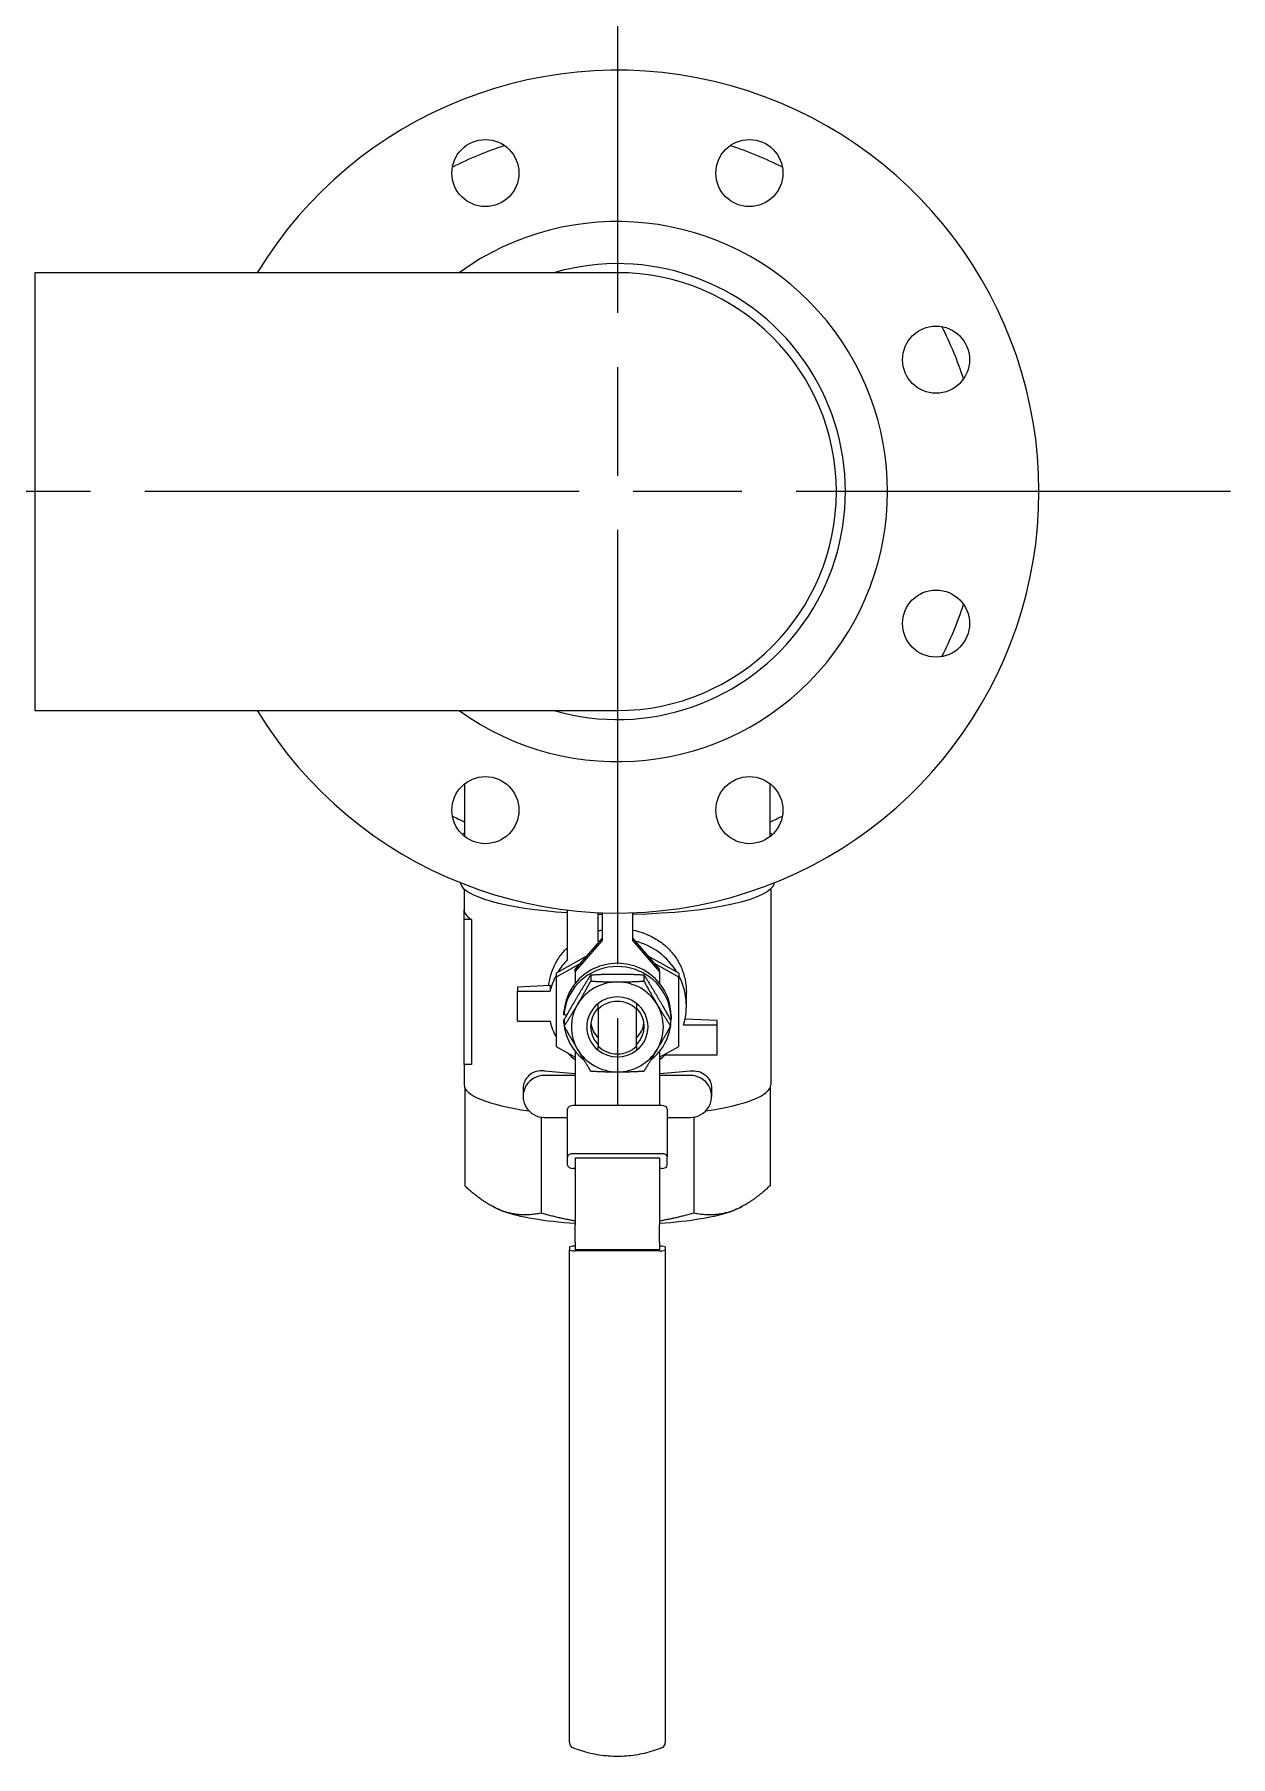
# Model space of a CAD drawing. Header units: millimetres. Extents: x 0 to 8400, y 0 to 5940.
# Drawn here: x 3145.1 to 3457.2, y 1579.4 to 2028.9 of the extents above; entities that cross this region are included whole.
import ezdxf

# ---------------------------------------------------------------- set-up
doc = ezdxf.new("R2010")
doc.units = ezdxf.units.MM
doc.header["$LTSCALE"] = 20
doc.linetypes.add('CHAIN', pattern=[0.3543, 0.2362, -0.0295, 0.0591, -0.0295])
doc.layers.add('Center Mark', color=7, linetype='Continuous', lineweight=18)
doc.layers.add('Visible', color=7, linetype='Continuous', lineweight=25)

msp = doc.modelspace()

# ---------------------------------------------------------------- linework, layer by layer
at = {"layer": 'Center Mark', "linetype": 'CHAIN', "ltscale": 23.990969}
for p, q in [((3297.2, 2069.59), (3297.2, 1749.59)), ((3457.2, 1909.59), (3137.2, 1909.59))]:
    msp.add_line(p, q, dxfattribs=at)
at = {"layer": 'Visible'}
for p, q in [((3145.2, 1966.74), (3145.2, 1852.44)), ((3297.2, 1966.74), (3145.2, 1966.74)), ((3145.2, 1852.44), (3297.2, 1852.44)), ((3257.36, 1819.55), (3257.36, 1833.33)), ((3337.04, 1819.55), (3337.04, 1833.33)), ((3257.2, 1805.88), (3257.2, 1800.45)), ((3337.2, 1805.88), (3337.2, 1754.72)), ((3257.2, 1797.93), (3257.2, 1800.45)), ((3284.2, 1787.43), (3284.2, 1800.36)), ((3292.2, 1792.16), (3292.2, 1799.7)), ((3293.2, 1799.66), (3293.2, 1799.44)), ((3293.2, 1799.44), (3293.2, 1792.33)), ((3301.2, 1799.66), (3301.2, 1799.44)), ((3301.2, 1792.33), (3301.2, 1799.44)), ((3257.2, 1760.03), (3257.2, 1797.93)), ((3259.1, 1797.93), (3257.2, 1797.93)), ((3259.1, 1797.93), (3259.1, 1760.03)), ((3286.2, 1784.87), (3293.2, 1792.95)), ((3286.2, 1784.25), (3293.2, 1792.33)), ((3301.2, 1792.95), (3308.2, 1784.87)), ((3301.2, 1792.33), (3308.2, 1784.25)), ((3289.3, 1788.45), (3281.2, 1783.87)), ((3287.54, 1786.42), (3281.2, 1782.84)), ((3286.2, 1784.25), (3286.2, 1784.87)), ((3313.2, 1783.87), (3305.1, 1788.45)), ((3313.2, 1782.84), (3306.86, 1786.42)), ((3308.2, 1784.25), (3308.2, 1784.87)), ((3279.65, 1780.66), (3271.17, 1780.25)), ((3271.17, 1780.25), (3271.17, 1779.16)), ((3279.65, 1780.66), (3279.65, 1779.16)), ((3281.2, 1783.87), (3281.2, 1782.84)), ((3281.2, 1782.84), (3281.2, 1764.76)), ((3286.2, 1784.25), (3286.2, 1781.24)), ((3290.27, 1783.45), (3290.27, 1781.83)), ((3304.13, 1783.45), (3304.13, 1781.83)), ((3308.2, 1784.25), (3308.2, 1781.24)), ((3313.2, 1783.87), (3313.2, 1782.84)), ((3313.2, 1764.76), (3313.2, 1782.84)), ((3271.17, 1779.16), (3279.65, 1779.16)), ((3271.17, 1771.33), (3271.17, 1779.16)), ((3315.2, 1775.25), (3315.2, 1778.83)), ((3271.17, 1771.33), (3279.65, 1771.33)), ((3283.24, 1773.01), (3283.24, 1773.84)), ((3284.03, 1772.95), (3283.24, 1773.01)), ((3283.34, 1771.7), (3283.24, 1771.69)), ((3283.24, 1770.86), (3283.24, 1771.69)), ((3283.34, 1771.71), (3283.34, 1770.09)), ((3292.2, 1774.45), (3292.2, 1764.86)), ((3302.2, 1764.86), (3302.2, 1774.45)), ((3311.06, 1771.71), (3311.06, 1770.09)), ((3311.2, 1772.76), (3311.2, 1771.93)), ((3323.26, 1771.51), (3314.86, 1771.85)), ((3323.26, 1770.36), (3323.26, 1771.51)), ((3283.34, 1770.87), (3283.24, 1770.86)), ((3314.49, 1770.36), (3323.26, 1770.36)), ((3323.26, 1762.53), (3323.26, 1770.36)), ((3281.2, 1764.76), (3286.2, 1761.94)), ((3286.2, 1763.46), (3286.2, 1750.5)), ((3308.2, 1761.94), (3313.2, 1764.76)), ((3308.2, 1763.46), (3308.2, 1750.5)), ((3309.65, 1762.53), (3323.26, 1762.53)), ((3259.1, 1760.03), (3257.2, 1760.03)), ((3257.2, 1760.03), (3257.2, 1754.72)), ((3257.36, 1753.97), (3257.36, 1728.39)), ((3272.6, 1753.67), (3272.6, 1751.71)), ((3286.2, 1757.19), (3278.2, 1757.19)), ((3316.2, 1757.19), (3308.2, 1757.19)), ((3321.8, 1753.67), (3321.8, 1751.71)), ((3337.04, 1753.97), (3337.04, 1728.39)), ((3308.7, 1749.33), (3285.7, 1749.33)), ((3286.2, 1750.5), (3286.2, 1749.33)), ((3308.2, 1750.5), (3308.2, 1749.33)), ((3277.28, 1746.31), (3277.28, 1721.24)), ((3278.2, 1746.23), (3284.2, 1746.23)), ((3284.2, 1735.94), (3284.2, 1748.51)), ((3310.2, 1748.51), (3310.2, 1735.94)), ((3310.2, 1746.23), (3316.2, 1746.23)), ((3317.12, 1746.31), (3317.12, 1721.24)), ((3284.2, 1733.76), (3284.2, 1735.94)), ((3308.7, 1736.76), (3285.7, 1736.76)), ((3286.2, 1735.67), (3308.2, 1735.67)), ((3286.2, 1735.67), (3286.2, 1718.18)), ((3308.2, 1735.67), (3308.2, 1718.18)), ((3310.2, 1733.76), (3310.2, 1735.94)), ((3286.2, 1732.94), (3285.7, 1732.94)), ((3308.7, 1732.94), (3308.2, 1732.94)), ((3265.1, 1722.75), (3264.75, 1722.94)), ((3329.3, 1722.75), (3329.65, 1722.94)), ((3286.2, 1713.66), (3286.2, 1718.18)), ((3308.2, 1713.66), (3308.2, 1718.18)), ((3286.2, 1713.66), (3286.2, 1711.7)), ((3308.2, 1713.66), (3308.2, 1711.7)), ((3284.7, 1712.33), (3284.7, 1711.7)), ((3284.7, 1583.03), (3284.7, 1711.7)), ((3308.2, 1711.7), (3286.2, 1711.7)), ((3308.2, 1711.39), (3286.2, 1711.39)), ((3309.7, 1712.33), (3309.7, 1711.7)), ((3309.7, 1711.7), (3309.7, 1583.03))]:
    msp.add_line(p, q, dxfattribs=at)
for centre in [(3262.76, 1992.74), (3331.64, 1992.74), (3380.35, 1944.03), (3380.35, 1875.15), (3262.76, 1826.44), (3331.64, 1826.44)]:
    msp.add_circle(centre, 8.75, dxfattribs=at)
for centre, radius, start, end in [((3297.2, 1909.59), 110, 211.3018, 148.6982), ((3297.2, 1909.59), 95, 108.0494, 116.9506), ((3297.2, 1909.59), 95, 63.0494, 71.9506), ((3297.2, 1909.59), 70.5, 234.1583, 125.8417), ((3297.2, 1909.59), 59.5, 253.8433, 106.1567), ((3297.2, 1909.59), 57.15, 270, 90), ((3297.2, 1909.59), 95, 18.0494, 26.9506), ((3297.2, 1909.59), 95, 333.0494, 341.9506), ((3297.2, 1909.59), 95, 243.0494, 245.2072), ((3297.2, 1909.59), 95, 294.7928, 296.9506), ((3286.2, 1583.03), 1.5, 180, 248.338), ((3308.2, 1583.03), 1.5, 291.662, 0)]:
    msp.add_arc(centre, radius, start, end, dxfattribs=at)
for centre, major_axis, ratio, start_param, end_param in [((3297.2, 1818.61), (-41, 0), 0.207079, 6.044452, 6.113249), ((3297.2, 1818.61), (41, 0), 0.207079, 0.169937, 0.238733), ((3297.2, 1807.75), (-41, 0), 0.207079, 0.027861, 1.248155), ((3297.2, 1807.75), (41, 0), 0.207079, 4.810105, 6.255324), ((3297.2, 1800.45), (-40, 0), 0.207079, 0, 0.309096), ((3297.2, 1807.75), (-41, 0), 0.207079, 1.448541, 1.47308), ((3297.2, 1775.25), (18, 0), 0.978324, 1.82825, 1.852276), ((3297.2, 1775.25), (18, 0), 0.978324, 0.528612, 1.313342), ((3297.2, 1775.25), (18, 0), 0.978324, 2.377806, 2.61298), ((3297.2, 1771.93), (14, 0), 0.978324, 5.38526, 9.346238), ((3297.2, 1772.76), (14, 0), 0.978324, 0.666946, 2.474646), ((3297.2, 1775.25), (-18, 0), 0.978324, 5.807303, 6.059092), ((3297.2, 1772.76), (-14, 0), 0.978324, 5.616239, 6.204645), ((3297.2, 1769.86), (-12, 0), 0.978324, 4.712389, 5.759587), ((3297.2, 1769.86), (-12, 0), 0.978324, 3.665191, 4.712389), ((3297.2, 1772.76), (14, 0), 0.978324, 0, 0.666946), ((3297.2, 1775.25), (18, 0), 0.978324, 6.001705, 6.759068), ((3297.2, 1769.86), (-12, 0), 0.978324, 5.759587, 6.806784), ((3297.2, 1769.86), (-8, 0), 0.978324, 5.387521, 7.17885), ((3297.2, 1769.86), (8, 0), 0.978324, 0.895665, 2.245928), ((3297.2, 1769.66), (7, 0), 0.978324, 0.775193, 2.366399), ((3297.2, 1769.86), (8, 0), 0.978324, 5.387521, 7.17885), ((3297.2, 1769.86), (12, 0), 0.978324, 5.759587, 6.806784), ((3297.2, 1775.25), (-18, 0), 0.978324, 0.224093, 0.475882), ((3297.2, 1770.01), (-7, 0), 0.978324, 5.507992, 7.058379), ((3297.2, 1770.01), (7, 0), 0.978324, 5.507992, 7.058379), ((3297.2, 1771.93), (-14, 0), 0.978324, 0.07854, 0.897925), ((3297.2, 1771.78), (-7, 0), 0.978324, 0.129999, 0.775193), ((3297.2, 1771.78), (7, 0), 0.978324, 5.507992, 6.153186), ((3297.2, 1775.25), (-18, 0), 0.978324, 0.764031, 0.913333), ((3297.2, 1769.86), (12, 0), 0.978324, 3.665191, 4.712389), ((3297.2, 1769.66), (-7, 0), 0.978324, 0.775193, 2.366399), ((3297.2, 1769.86), (-8, 0), 0.978324, 0.895665, 2.245928), ((3297.2, 1769.86), (12, 0), 0.978324, 4.712389, 5.759587), ((3297.2, 1775.25), (-18, 0), 0.978324, 2.22826, 2.334583), ((3297.2, 1765.68), (40, 0), 0.207079, 4.217425, 4.433799), ((3297.2, 1765.68), (40, 0), 0.207079, 4.990979, 5.207353), ((3297.2, 1754.72), (-40, 0), 0.207079, 0, 0.955777), ((3278.2, 1751.71), (-5.6, 0), 0.978324, 4.712389, 7.853982), ((3316.2, 1751.71), (5.6, 0), 0.978324, 4.712389, 7.853982), ((3297.2, 1754.72), (40, 0), 0.207079, 5.327408, 6.283185), ((3285.7, 1748.51), (-1.5, 0), 0.545353, 4.712389, 6.283185), ((3308.7, 1748.51), (1.5, 0), 0.545353, 0, 1.570796), ((3285.7, 1735.94), (-1.5, 0), 0.545353, 4.712389, 6.283185), ((3308.7, 1735.94), (1.5, 0), 0.545353, 0, 1.570796), ((3285.7, 1733.76), (-1.5, 0), 0.545353, 0, 1.570796), ((3308.7, 1733.76), (1.5, 0), 0.545353, 4.712389, 6.283185), ((3297.2, 1725.37), (-34.5, 0), 0.207079, 0.375371, 0.523599), ((3297.2, 1725.37), (-34.5, 0), 0.207079, 0.523599, 1.24629), ((3297.2, 1725.37), (-34.5, 0), 0.207079, 1.895302, 2.617994), ((3297.2, 1725.37), (34.5, 0), 0.207079, 5.759587, 5.907815), ((3286.2, 1712.33), (-1.5, 0), 0.207079, 4.712389, 6.283185), ((3286.2, 1711.7), (-1.5, 0), 0.207079, 0, 1.570796), ((3308.2, 1712.33), (1.5, 0), 0.207079, 0, 1.570796), ((3308.2, 1711.7), (1.5, 0), 0.207079, 4.712389, 6.283185)]:
    msp.add_ellipse(centre, major_axis=major_axis, ratio=ratio, start_param=start_param, end_param=end_param, dxfattribs=at)
msp.add_open_spline([(3292.2, 1794.92), (3292.53, 1795.01), (3292.87, 1795.08), (3293.2, 1795.15)], degree=3, dxfattribs=at)
for points, knots in [([(3301.2, 1795.15), (3302.2, 1794.95), (3303.19, 1794.67), (3305.24, 1793.9), (3306.3, 1793.39), (3308.25, 1792.21), (3309.14, 1791.54), (3310.72, 1790.1), (3311.46, 1789.29), (3312.78, 1787.49), (3313.35, 1786.51), (3314.27, 1784.43), (3314.63, 1783.34), (3315.09, 1781.1), (3315.2, 1779.95), (3315.2, 1778.83)], [-2.362384, -2.362384, -2.362384, -2.362384, -2.067447, -2.067447, -1.723262, -1.723262, -1.379078, -1.379078, -1.034308, -1.034308, -0.689539, -0.689539, -0.344769, -0.344769, 0, 0, 0, 0]), ([(3279.3, 1780.64), (3279.36, 1781.17), (3279.44, 1781.69), (3279.78, 1783.34), (3280.13, 1784.43), (3281.05, 1786.51), (3281.62, 1787.49), (3282.86, 1789.18), (3283.51, 1789.91), (3284.2, 1790.57)], [-5.327228, -5.327228, -5.327228, -5.327228, -5.166863, -5.166863, -4.822094, -4.822094, -4.477324, -4.477324, -4.172378, -4.172378, -4.172378, -4.172378]), ([(3278.2, 1758.39), (3277.47, 1758.47), (3276.69, 1758.42), (3275.27, 1758), (3274.62, 1757.64), (3273.68, 1756.79), (3273.28, 1756.27), (3272.74, 1755.06), (3272.6, 1754.36), (3272.6, 1753.67)], [-0.9250144, -0.9250144, -0.9250144, -0.9250144, -0.6741474, -0.6741474, -0.4232803, -0.4232803, -0.2116401, -0.2116401, 0, 0, 0, 0]), ([(3316.2, 1758.39), (3316.94, 1758.47), (3317.71, 1758.42), (3319.13, 1758), (3319.78, 1757.64), (3320.73, 1756.79), (3321.12, 1756.27), (3321.66, 1755.06), (3321.8, 1754.36), (3321.8, 1753.67)], [-2.73692, -2.73692, -2.73692, -2.73692, -2.4860529, -2.4860529, -2.2351859, -2.2351859, -2.0235457, -2.0235457, -1.8119056, -1.8119056, -1.8119056, -1.8119056]), ([(3308.75, 1581.64), (3307.29, 1581.06), (3305.78, 1580.59), (3302.71, 1579.88), (3301.14, 1579.64), (3297.99, 1579.4), (3296.41, 1579.4), (3293.26, 1579.64), (3291.7, 1579.88), (3288.62, 1580.59), (3287.11, 1581.06), (3285.65, 1581.64)], [5.8975334, 5.8975334, 5.8975334, 5.8975334, 6.0517941, 6.0517941, 6.2060549, 6.2060549, 6.3603157, 6.3603157, 6.5145765, 6.5145765, 6.6688372, 6.6688372, 6.6688372, 6.6688372])]:
    msp.add_open_spline(points, degree=3, knots=knots, dxfattribs=at)
for points, weights in [([(3286.81, 1777.8), (3288.42, 1780.53), (3290.27, 1783.45)], [1.79385662014, 1.79385662014, 1.66506350946]), ([(3286.81, 1775.73), (3288.42, 1778.46), (3290.27, 1781.83)], [1.79385662014, 1.79385662014, 1.66506350946]), ([(3290.27, 1783.45), (3293.99, 1783.67), (3297.2, 1783.67)], [1.66506350946, 1.79385662014, 1.79385662014]), ([(3290.27, 1781.83), (3293.99, 1781.6), (3297.2, 1781.6)], [1.66506350946, 1.79385662014, 1.79385662014]), ([(3297.2, 1783.67), (3300.42, 1783.67), (3304.13, 1783.45)], [1.79385662014, 1.79385662014, 1.66506350946]), ([(3297.2, 1781.6), (3300.42, 1781.6), (3304.13, 1781.83)], [1.79385662014, 1.79385662014, 1.66506350946]), ([(3304.13, 1783.45), (3305.99, 1780.53), (3307.59, 1777.8)], [1.66506350946, 1.79385662014, 1.79385662014]), ([(3304.13, 1781.83), (3305.99, 1778.46), (3307.59, 1775.73)], [1.66506350946, 1.79385662014, 1.79385662014]), ([(3283.34, 1771.71), (3285.2, 1775.08), (3286.81, 1777.8)], [1.66506350946, 1.79385662014, 1.79385662014]), ([(3283.34, 1770.09), (3285.2, 1773.01), (3286.81, 1775.73)], [1.66506350946, 1.79385662014, 1.79385662014]), ([(3292.2, 1774.45), (3292.2, 1775.16), (3292.2, 1775.97)], [1.09389498572, 1.12552357002, 1.14874156311]), ([(3302.2, 1775.97), (3302.2, 1775.16), (3302.2, 1774.45)], [1.14874156311, 1.12552357002, 1.09389498572]), ([(3307.59, 1777.8), (3309.2, 1775.08), (3311.06, 1771.71)], [1.79385662014, 1.79385662014, 1.66506350946]), ([(3307.59, 1775.73), (3309.2, 1773.01), (3311.06, 1770.09)], [1.79385662014, 1.79385662014, 1.66506350946]), ([(3286.81, 1763.99), (3285.2, 1766.72), (3283.34, 1770.09)], [1.79385662014, 1.79385662014, 1.66506350946]), ([(3311.06, 1770.09), (3309.2, 1766.72), (3307.59, 1763.99)], [1.66506350946, 1.79385662014, 1.79385662014]), ([(3290.27, 1758.35), (3288.42, 1761.27), (3286.81, 1763.99)], [1.66506350946, 1.79385662014, 1.79385662014]), ([(3292.2, 1763.75), (3292.2, 1764.34), (3292.2, 1764.86)], [1.14874156311, 1.12552357002, 1.09389498572]), ([(3302.2, 1764.86), (3302.2, 1764.34), (3302.2, 1763.75)], [1.09389498572, 1.12552357002, 1.14874156311]), ([(3307.59, 1763.99), (3305.99, 1761.27), (3304.13, 1758.35)], [1.79385662014, 1.79385662014, 1.66506350946]), ([(3290.27, 1758.35), (3293.99, 1758.12), (3297.2, 1758.12)], [1.66506350946, 1.79385662014, 1.79385662014]), ([(3297.2, 1758.12), (3300.42, 1758.12), (3304.13, 1758.35)], [1.79385662014, 1.79385662014, 1.66506350946]), ([(3267.32, 1721.8), (3262.7, 1723.46), (3257.36, 1728.39)], [1.77816775413, 1.77816775413, 1.65050105335]), ([(3337.04, 1728.39), (3331.7, 1723.46), (3327.08, 1721.8)], [1.65050105335, 1.77816775413, 1.77816775413]), ([(3277.28, 1721.24), (3271.95, 1720.14), (3267.32, 1721.8)], [1.65050105335, 1.77816775413, 1.77816775413]), ([(3327.08, 1721.8), (3322.46, 1720.14), (3317.12, 1721.24)], [1.77816775413, 1.77816775413, 1.65050105335]), ([(3286.2, 1719.19), (3281.95, 1719.92), (3277.28, 1721.24)], [1.73513671276, 1.70404872093, 1.65050105335]), ([(3317.12, 1721.24), (3312.45, 1719.92), (3308.2, 1719.19)], [1.65050105335, 1.70404872093, 1.73513671276])]:
    msp.add_rational_spline(points, weights, degree=2, dxfattribs=at)

doc.saveas('drawing.dxf')
